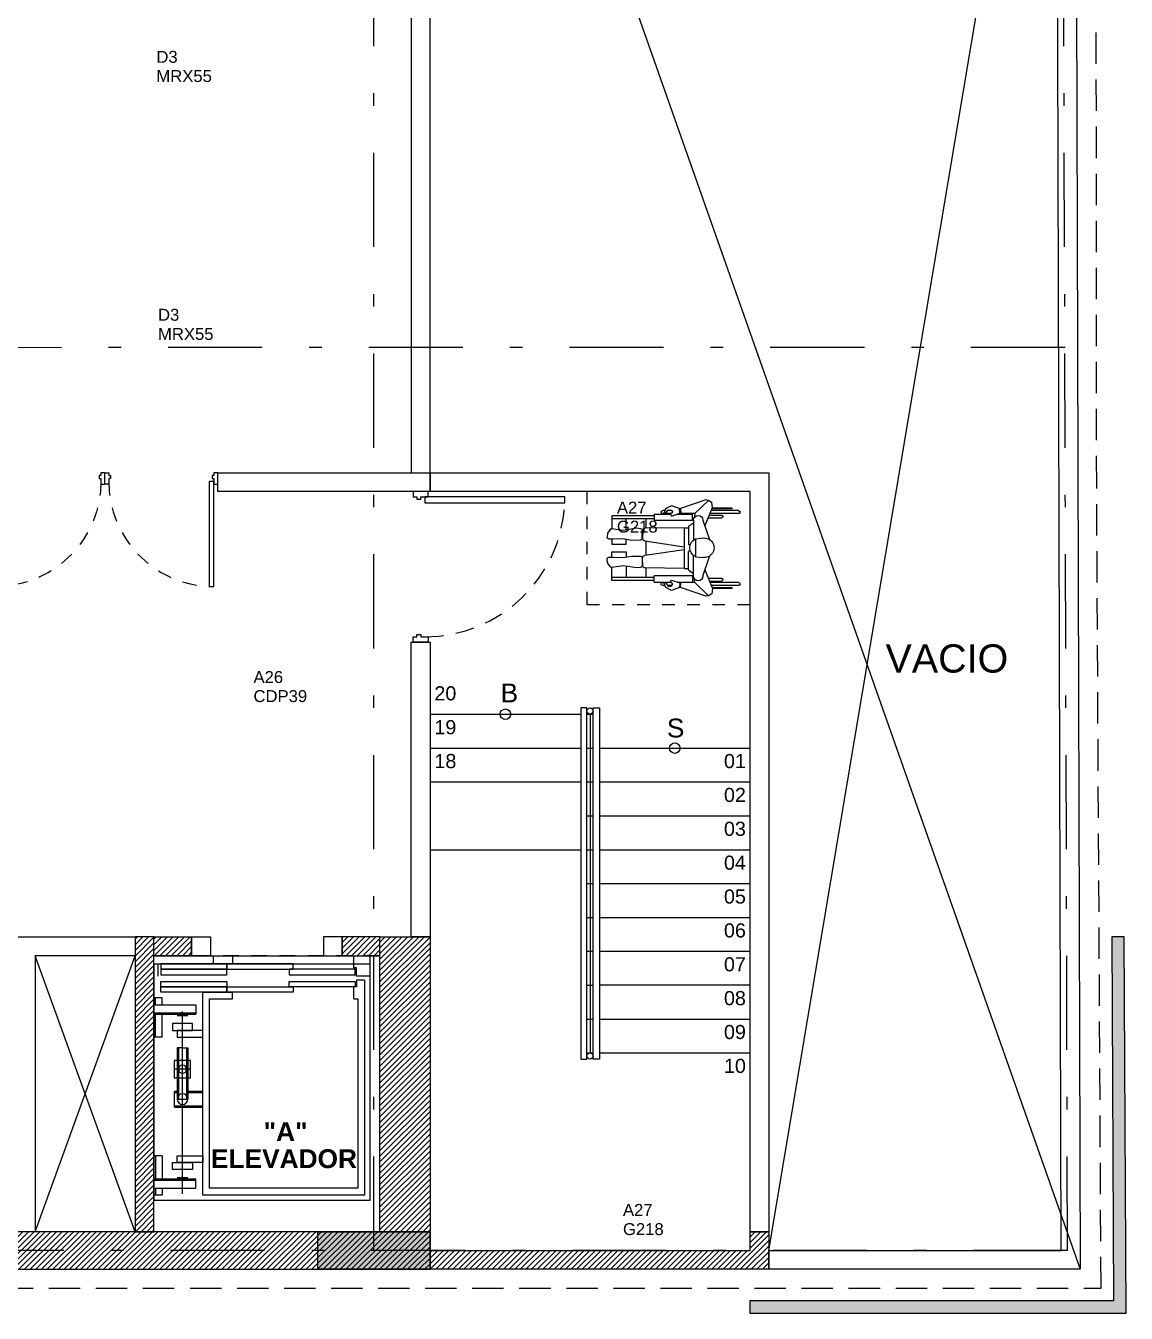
# Model space of a CAD drawing. Header units: millimetres. Extents: x -101 to 3415, y -52 to 1366.
# Drawn here: x 108.6 to 117.38, y 166.27 to 176.53 of the extents above; entities that cross this region are included whole.
import ezdxf
from ezdxf.enums import TextEntityAlignment as Align

# ---------------------------------------------------------------- set-up
doc = ezdxf.new("R2010")
doc.units = ezdxf.units.MM
for name, pattern in [('XR EJES SUPERIORES$0$DASHDOT2', [0.5, 0.25, -0.125, 0, -0.125]), ('XR LINDERO N$0$A-100a LALA IRAPUATO nave equipo$0$HIDDEN', [0.375, 0.25, -0.125]), ('XR N3$0$XR PB$0$HIDDEN', [0.375, 0.25, -0.125]), ('XR N3$0$XR PLANTA TIPO DE OFICINAS$0$HIDDEN', [0.375, 0.25, -0.125]), ('XR N3$0$XR PLANTA TIPO DE OFICINAS$0$HIDDEN2', [0.1875, 0.125, -0.0625])]:
    doc.linetypes.add(name, pattern=pattern)
for name, color, linetype in [('00_ARQ', 8, 'Continuous'), ('Texto_Iluminación', 7, 'Continuous'), ('XR EJES SUPERIORES$0$A-EJES', 8, 'XR EJES SUPERIORES$0$DASHDOT2')]:
    doc.layers.add(name, color=color, linetype=linetype)
doc.styles.add('TÍTULO', font='arial.ttf', dxfattribs={"height": 0.19})
doc.styles.add('XR N3$0$Standard', font='arial.ttf')
doc.styles.add('XR N3$0$XR PB$0$Standard', font='arial.ttf')
doc.styles.add('XR N3$0$XR PB$0$XR PLANTA TIPO DE OFICINAS$0$TEXTO-ALB-100', font='arial.ttf', dxfattribs={"height": 0.15})
doc.styles.add('XR N3$0$XR PLANTA TIPO DE OFICINAS$0$estilo1', font='arialbd.ttf')
pattern_1 = [(45, (86.440656, 181.506743), (-0.02245064, 0.02245064), [])]
pattern_2 = [(45, (86.44065, 181.266307), (-0.02245064, 0.02245064), [])]

# ---------------------------------------------------------------- blocks, each defined once
blk = doc.blocks.new('XR N3$0$XR PLANTA TIPO DE OFICINAS$0$Puerta1.00')
at = {"linetype": 'Continuous'}
for points in [[(405.3652, 465.9533), (405.3652, 466.8833), (405.3252, 466.8833), (405.3252, 465.9533)], [(405.3252, 465.8758), (405.3252, 465.9008), (405.3402, 465.9008), (405.3402, 465.9258), (405.3252, 465.9258), (405.3252, 465.9758), (405.2902, 465.9758), (405.2902, 465.8758)], [(406.2552, 465.8758), (406.2552, 465.9008), (406.2402, 465.9008), (406.2402, 465.9258), (406.2552, 465.9258), (406.2552, 465.9758), (406.2902, 465.9758), (406.2902, 465.8758)]]:
    blk.add_lwpolyline(points, close=True, dxfattribs=at)
at = {"linetype": 'XR N3$0$XR PLANTA TIPO DE OFICINAS$0$HIDDEN2'}
blk.add_arc((405.3236, 465.9527), 0.9315, 0.03827, 87.44364, dxfattribs=at)
blk = doc.blocks.new('XR N3$0$XR PLANTA TIPO DE OFICINAS$0$Ascensore-150x170')
for p, q in [((5.6124, -0.0772), (5.6124, -0.1334)), ((5.4812, -0.1522), (5.5656, -0.1522)), ((5.6124, -0.1334), (5.5656, -0.1334)), ((5.5656, -0.1334), (5.5656, -0.1522)), ((5.4812, -0.9959), (5.5281, -0.9959)), ((4.1656, -1.5397), (4.1656, -1.249)), ((4.1656, -1.249), (4.2312, -1.249)), ((4.2218, -1.5397), (4.2218, -1.249)), ((4.2312, -1.5397), (4.2312, -1.249)), ((4.7287, -1.3986), (4.7287, -1.2022)), ((4.7381, -1.3986), (4.7381, -1.2022)), ((4.8318, -1.3048), (4.8318, -1.2022)), ((4.8412, -1.3048), (4.8412, -1.2022)), ((5.3756, -1.5397), (5.3756, -1.249)), ((5.4412, -1.249), (5.3756, -1.249)), ((5.3849, -1.5397), (5.3849, -1.249)), ((5.4412, -1.5397), (5.4412, -1.249)), ((4.2406, -1.3798), (4.2406, -1.3048)), ((5.1412, -1.3048), (4.7849, -1.3048)), ((4.7849, -1.3798), (4.7849, -1.3048)), ((5.1412, -1.3142), (4.7849, -1.3142)), ((4.9316, -1.2861), (5.0535, -1.2861)), ((4.9316, -1.2861), (4.9316, -1.3986)), ((4.9926, -1.2861), (4.9926, -1.3986)), ((5.0535, -1.2861), (5.0535, -1.3986)), ((5.1412, -1.3423), (5.1412, -1.3048)), ((5.3662, -1.3798), (5.3662, -1.3048)), ((4.127, -1.3423), (5.3943, -1.3423)), ((4.7287, -1.3986), (4.8412, -1.3986)), ((5.1412, -1.3704), (4.7849, -1.3704)), ((5.1412, -1.3798), (4.7849, -1.3798)), ((4.8318, -1.3986), (4.8318, -1.3798)), ((4.8412, -1.3986), (4.8412, -1.3798)), ((4.9316, -1.3986), (5.0535, -1.3986)), ((5.1412, -1.3423), (5.1412, -1.3798)), ((4.1187, -1.4834), (4.1187, -1.5397)), ((4.1656, -1.4834), (4.1187, -1.4834)), ((4.3906, -1.4834), (4.2312, -1.4834)), ((4.3906, -1.4834), (4.3906, -1.5397)), ((5.2162, -1.4834), (5.2162, -1.5397)), ((5.2162, -1.4834), (5.3756, -1.4834)), ((5.4412, -1.4834), (5.4881, -1.4834)), ((5.4881, -1.4834), (5.4881, -1.5397)), ((5.6406, -1.5115), (5.7249, -1.5115)), ((4.1656, -1.5303), (4.1187, -1.5303)), ((4.3906, -1.5303), (4.2312, -1.5303)), ((5.2162, -1.5303), (5.3756, -1.5303)), ((5.4412, -1.5303), (5.4881, -1.5303))]:
    blk.add_line(p, q)
for points in [[(4.0812, -0.0397), (4.0812, -1.5397), (5.7249, -1.5397), (5.7249, -0.0397)], [(5.5656, -0.1428), (5.5656, -0.6022), (5.6031, -0.6022), (5.6031, -0.1428)], [(5.6874, -0.1428), (5.6874, -0.6022), (5.6499, -0.6022), (5.6499, -0.1428)], [(5.5281, -0.574), (5.5281, -1.0334), (5.5656, -1.0334), (5.5656, -0.574)], [(5.7249, -0.574), (5.7249, -1.0334), (5.6874, -1.0334), (5.6874, -0.574)], [(5.5281, -1.0334), (5.5281, -1.4928), (5.5656, -1.4928), (5.5656, -1.0334)], [(5.5656, -1.0334), (5.5656, -1.4928), (5.6031, -1.4928), (5.6031, -1.0334)], [(5.6874, -1.0334), (5.6874, -1.4928), (5.6499, -1.4928), (5.6499, -1.0334)], [(5.7249, -1.0334), (5.7249, -1.4928), (5.6874, -1.4928), (5.6874, -1.0334)], [(5.7249, -0.9959), (5.7249, -1.1272), (5.7812, -1.1272), (5.7812, -0.9959)], [(4.3437, -1.2022), (4.3437, -1.3798), (4.3906, -1.3798), (4.3906, -1.2022)], [(5.2631, -1.2022), (5.2631, -1.3798), (5.2162, -1.3798), (5.2162, -1.2022)], [(4.2968, -1.272), (4.2968, -1.4126), (4.3437, -1.4126), (4.3437, -1.272)], [(5.3099, -1.272), (5.3099, -1.4126), (5.2631, -1.4126), (5.2631, -1.272)]]:
    blk.add_lwpolyline(points, close=True)
for points in [[(5.6124, -0.0772), (5.5281, -0.0772), (4.1187, -0.0772), (4.1187, -1.2022), (5.5281, -1.2022), (5.5281, -0.9959)], [(5.6406, -0.1334), (5.6968, -0.1334), (5.6968, -0.1522), (5.7812, -0.1522), (5.7812, -0.0397), (5.6406, -0.0397), (5.6406, -0.1334)], [(5.4812, -0.1522), (5.4812, -0.124), (4.1656, -0.124), (4.1656, -1.1553), (5.4812, -1.1553), (5.4812, -0.9959)]]:
    blk.add_lwpolyline(points)
for centre, radius in [((4.7849, -1.3423), 0.0375), ((4.9926, -1.3423), 0.0281)]:
    blk.add_circle(centre, radius)
blk = doc.blocks.new('XR N3$0$XR PB$0$XR PLANTA TIPO DE OFICINAS$0$XREF PLANTA BAJA$0$XREF SOTANO 1$0$sn_dis_pl')
at = {"linetype": 'Continuous'}
for p, q in [((-0.434, 1.036), (-0.405, 1.055)), ((-0.405, 1.055), (-0.374, 1.058)), ((-0.36, 1.046), (-0.36, 1.01)), ((-0.213, 1.046), (-0.213, 1.01)), ((-0.168, 1.055), (-0.199, 1.058)), ((-0.139, 1.036), (-0.168, 1.055)), ((-0.544, 1.021), (-0.52, 1.021)), ((-0.544, 0.684), (-0.544, 1.021)), ((-0.52, 1.021), (-0.439, 1.021)), ((-0.52, 0.684), (-0.52, 1.021)), ((-0.445, 0.826), (-0.428, 0.929)), ((-0.428, 0.929), (-0.44, 1.024)), ((-0.36, 1.01), (-0.362, 0.935)), ((-0.362, 0.935), (-0.35, 0.862)), ((-0.36, 1.021), (-0.317, 1.021)), ((-0.317, 1.021), (-0.317, 0.907)), ((-0.256, 1.021), (-0.256, 0.907)), ((-0.213, 1.021), (-0.256, 1.021)), ((-0.211, 0.935), (-0.223, 0.862)), ((-0.213, 1.01), (-0.211, 0.935)), ((-0.145, 0.929), (-0.133, 1.024)), ((-0.128, 0.826), (-0.145, 0.929)), ((-0.053, 1.021), (-0.134, 1.021)), ((-0.029, 1.021), (-0.053, 1.021)), ((-0.053, 0.684), (-0.053, 1.021)), ((-0.029, 0.684), (-0.029, 1.021)), ((-0.433, 0.907), (-0.52, 0.907)), ((-0.44, 0.791), (-0.445, 0.826)), ((-0.317, 0.907), (-0.355, 0.907)), ((-0.35, 0.862), (-0.351, 0.792)), ((-0.256, 0.907), (-0.218, 0.907)), ((-0.223, 0.862), (-0.222, 0.792)), ((-0.14, 0.907), (-0.053, 0.907)), ((-0.133, 0.791), (-0.128, 0.826)), ((-0.52, 0.752), (-0.445, 0.752)), ((-0.448, 0.444), (-0.445, 0.755)), ((-0.364, 0.78), (-0.428, 0.78)), ((-0.425, 0.775), (-0.365, 0.776)), ((-0.351, 0.792), (-0.352, 0.788)), ((-0.344, 0.759), (-0.297, 0.444)), ((-0.343, 0.752), (-0.23, 0.752)), ((-0.229, 0.759), (-0.276, 0.444)), ((-0.222, 0.792), (-0.221, 0.788)), ((-0.209, 0.78), (-0.145, 0.78)), ((-0.148, 0.775), (-0.208, 0.776)), ((-0.125, 0.444), (-0.128, 0.755)), ((-0.128, 0.752), (-0.053, 0.752)), ((-0.557, 0.684), (-0.557, 0.554)), ((-0.557, 0.684), (-0.507, 0.684)), ((-0.507, 0.38), (-0.507, 0.684)), ((-0.016, 0.684), (-0.066, 0.684)), ((-0.066, 0.38), (-0.066, 0.684)), ((-0.016, 0.684), (-0.016, 0.554)), ((-0.624, 0.546), (-0.601, 0.592)), ((-0.601, 0.482), (-0.624, 0.546)), ((-0.601, 0.592), (-0.564, 0.608)), ((-0.562, 0.594), (-0.591, 0.572)), ((-0.591, 0.572), (-0.59, 0.548)), ((-0.59, 0.548), (-0.573, 0.535)), ((-0.585, 0.599), (-0.585, 0.616)), ((-0.585, 0.545), (-0.585, 0.576)), ((-0.573, 0.535), (-0.556, 0.555)), ((-0.564, 0.608), (-0.562, 0.594)), ((-0.542, 0.545), (-0.564, 0.48)), ((-0.561, 0.549), (-0.561, 0.616)), ((-0.556, 0.555), (-0.542, 0.545)), ((-0.017, 0.555), (-0.031, 0.545)), ((-0.031, 0.545), (-0.009, 0.48)), ((0, 0.535), (-0.017, 0.555)), ((-0.012, 0.549), (-0.012, 0.616)), ((-0.009, 0.608), (-0.011, 0.594)), ((-0.011, 0.594), (0.018, 0.572)), ((0.027, 0.592), (-0.009, 0.608)), ((0.017, 0.548), (0, 0.535)), ((0.012, 0.599), (0.012, 0.616)), ((0.012, 0.545), (0.012, 0.576)), ((0.018, 0.572), (0.017, 0.548)), ((0.051, 0.546), (0.027, 0.592)), ((0.028, 0.482), (0.051, 0.546)), ((-0.67, 0.273), (-0.601, 0.474)), ((-0.564, 0.48), (-0.601, 0.482)), ((-0.601, 0.474), (-0.561, 0.473)), ((-0.561, 0.36), (-0.561, 0.488)), ((-0.557, 0.5), (-0.557, 0.38)), ((-0.448, 0.444), (-0.448, 0.41)), ((-0.448, 0.444), (-0.125, 0.444)), ((-0.125, 0.444), (-0.125, 0.41)), ((-0.016, 0.5), (-0.016, 0.38)), ((-0.012, 0.36), (-0.012, 0.488)), ((0.028, 0.474), (-0.012, 0.473)), ((-0.009, 0.48), (0.028, 0.482)), ((0.097, 0.273), (0.028, 0.474)), ((-0.666, 0.251), (-0.561, 0.36)), ((-0.561, 0.36), (-0.529, 0.366)), ((-0.507, 0.38), (-0.557, 0.38)), ((-0.51, 0.371), (-0.35, 0.371)), ((-0.461, 0.41), (-0.489, 0.371)), ((-0.461, 0.41), (-0.314, 0.41)), ((-0.359, 0.356), (-0.367, 0.291)), ((-0.359, 0.356), (-0.218, 0.356)), ((-0.307, 0.398), (-0.314, 0.41)), ((-0.266, 0.398), (-0.259, 0.41)), ((-0.112, 0.41), (-0.259, 0.41)), ((-0.063, 0.371), (-0.223, 0.371)), ((-0.218, 0.356), (-0.211, 0.291)), ((-0.112, 0.41), (-0.084, 0.371)), ((-0.066, 0.38), (-0.016, 0.38)), ((-0.012, 0.36), (-0.044, 0.366)), ((0.093, 0.251), (-0.012, 0.36)), ((-0.666, 0.251), (-0.67, 0.273)), ((-0.651, 0.225), (-0.666, 0.251)), ((-0.609, 0.218), (-0.651, 0.225)), ((-0.461, 0.28), (-0.609, 0.218)), ((-0.607, 0.218), (-0.607, 0.065)), ((-0.602, 0.22), (-0.602, 0.065)), ((-0.585, 0.012), (-0.585, 0.228)), ((-0.561, 0.012), (-0.561, 0.238)), ((-0.549, 0.243), (-0.549, 0.148)), ((-0.527, 0.252), (-0.527, 0.148)), ((-0.51, 0.296), (-0.354, 0.244)), ((-0.063, 0.296), (-0.219, 0.244)), ((-0.112, 0.28), (0.036, 0.218)), ((-0.046, 0.252), (-0.046, 0.148)), ((-0.024, 0.243), (-0.024, 0.148)), ((-0.012, 0.012), (-0.012, 0.238)), ((0.012, 0.012), (0.012, 0.228)), ((0.029, 0.22), (0.029, 0.065)), ((0.033, 0.218), (0.033, 0.065)), ((0.036, 0.218), (0.078, 0.225)), ((0.078, 0.225), (0.093, 0.251)), ((0.093, 0.251), (0.097, 0.273))]:
    blk.add_line(p, q, dxfattribs=at)
for centre, radius, start, end in [((-0.428, 1.026), 0.0123, 121.7078, 187.2641), ((-0.372, 1.046), 0.0123, 0.7644, 95.9609), ((-0.201, 1.046), 0.0123, 84.0391, 179.2356), ((-0.145, 1.026), 0.0123, 352.7359, 58.2922), ((-0.425, 0.755), 0.0204, 91.0603, 179.4667), ((-0.428, 0.792), 0.0123, 187.318, 270), ((-0.365, 0.756), 0.0204, 8.521, 91.0603), ((-0.364, 0.792), 0.0123, 270, 341.0652), ((-0.208, 0.756), 0.0204, 88.9397, 171.479), ((-0.209, 0.792), 0.0123, 198.9348, 270), ((-0.149, 0.755), 0.0204, 0.5333, 88.9397), ((-0.145, 0.792), 0.0123, 270, 352.682), ((-0.573, 0.616), 0.0123, 0, 180), ((0, 0.616), 0.0123, 0, 180), ((-0.51, 0.333), 0.0374, 90, 270), ((-0.289, 0.322), 0.0782, 25.8604, 154.1396), ((-0.063, 0.333), 0.0374, 270, 90), ((-0.289, 0.285), 0.0782, 171.4259, 8.5741), ((-0.538, 0.148), 0.011, 180, 360), ((-0.035, 0.148), 0.011, 180, 0), ((-0.604, 0.065), 0.00204, 180, 0), ((-0.573, 0.012), 0.0123, 180, 0), ((0, 0.012), 0.0123, 180, 0), ((0.031, 0.065), 0.00204, 180, 0)]:
    blk.add_arc(centre, radius, start, end, dxfattribs=at)
blk = doc.blocks.new('XR COLUMNAS SUPERIORES')
at = {"layer": '00_ARQ', "linetype": 'ByBlock'}
h = blk.add_hatch(color=256, dxfattribs=at)
h.dxf.hatch_style = 1
h.paths.add_polyline_path([(25.387, -14.89), (24.49, -14.89), (24.49, -14.59), (25.387, -14.59)])
blk.add_lwpolyline([(25.387, -14.89), (24.49, -14.89), (24.49, -14.59), (25.387, -14.59)], close=True, dxfattribs=at)
blk = doc.blocks.new('XR EJES SUPERIORES')
at = {"layer": 'XR EJES SUPERIORES$0$A-EJES', "color": 251, "linetype": 'XR EJES SUPERIORES$0$DASHDOT2', "ltscale": 3}
for p, q in [((24.938, -14.74), (24.938, 2.657)), ((30.467, -14.74), (30.415, 2.657)), ((30.447, -7.541), (-2.865, -7.548)), ((30.467, -14.74), (-2.88, -14.741))]:
    blk.add_line(p, q, dxfattribs=at)
blk = doc.blocks.new('*U488')
at = {"layer": 'Texto_Iluminación', "ltscale": 0.3, "style": 'TÍTULO'}
for s, p in [('D3', (-0.278, -0.03, 0.181)), ('MRX55', (-0.278, -0.183, 0.181))]:
    blk.add_text(s, height=0.095, dxfattribs=at).set_placement(p)
blk = doc.blocks.new('*U489')
at = {"layer": 'Texto_Iluminación', "color": 0, "linetype": 'ByBlock', "lineweight": -2, "transparency": 16777216}
for p in [(0, 0), (1.993, 0), (3.987, 0), (5.98, 0), (7.973, 0)]:
    blk.add_blockref('*U488', p, dxfattribs=at)

msp = doc.modelspace()

# ---------------------------------------------------------------- hatches: boundary and pattern name
at = {"layer": '00_ARQ', "ltscale": 2}
h = msp.add_hatch(dxfattribs=at)
h.set_pattern_fill('LINE', color=8, scale=0.01, angle=45, style=0)
h.set_pattern_definition(pattern_1)
h.paths.add_polyline_path([(109.625, 166.917), (109.625, 169.267), (109.475, 169.267), (109.475, 166.917)])
h = msp.add_hatch(dxfattribs=at)
h.set_pattern_fill('LINE', color=8, scale=0.01, angle=45, style=0)
h.set_pattern_definition(pattern_2)
h.paths.add_polyline_path([(109.926, 169.117), (109.625, 169.117), (109.625, 169.267), (109.926, 169.267)])
h = msp.add_hatch(dxfattribs=at)
h.set_pattern_fill('LINE', color=8, scale=0.01, angle=45, style=0)
h.set_pattern_definition(pattern_2)
h.paths.add_polyline_path([(111.126, 169.117), (111.427, 169.117), (111.427, 169.267), (111.126, 169.267)])
h = msp.add_hatch(dxfattribs=at)
h.set_pattern_fill('LINE', color=8, scale=0.01, angle=45, style=0)
h.set_pattern_definition(pattern_1)
h.paths.add_polyline_path([(111.827, 169.267), (111.827, 166.917), (111.427, 166.917), (111.427, 169.267)])
at = {"layer": '00_ARQ'}
msp.add_hatch(color=256, dxfattribs=at).paths.add_polyline_path([(117.26, 169.267), (117.275, 166.367), (114.375, 166.367), (114.376, 166.267), (117.376, 166.267), (117.36, 169.267)])
h = msp.add_hatch(dxfattribs=at)
h.set_pattern_fill('ANSI31', color=8, scale=0.01)
h.set_pattern_definition(pattern_1)
h.paths.add_polyline_path([(111.827, 166.917), (91.217, 166.917), (91.217, 166.617), (111.827, 166.617)])
at = {"layer": '00_ARQ', "ltscale": 2}
h = msp.add_hatch(dxfattribs=at)
h.set_pattern_fill('LINE', color=8, scale=0.01, angle=45, style=0)
h.set_pattern_definition(pattern_1)
h.paths.add_polyline_path([(111.827, 166.767), (114.377, 166.767), (114.377, 166.917), (114.527, 166.917), (114.527, 166.617), (111.827, 166.617)])

# ---------------------------------------------------------------- linework, layer by layer
at = {"layer": '00_ARQ', "linetype": 'Continuous'}
for p, q in [((111.827, 181.314), (117.008, 166.617)), ((114.527, 166.767), (116.966, 181.314))]:
    msp.add_line(p, q, dxfattribs=at)
at = {"layer": '00_ARQ'}
for p, q in [((111.827, 171.042), (113.027, 171.042)), ((113.077, 171.042), (113.127, 171.042)), ((113.102, 171.042), (113.102, 168.342)), ((111.827, 170.772), (113.027, 170.772)), ((113.077, 170.772), (113.127, 170.772)), ((113.177, 170.772), (114.377, 170.772)), ((111.827, 170.502), (113.027, 170.502)), ((113.077, 170.502), (113.127, 170.502)), ((113.177, 170.502), (114.377, 170.502)), ((113.077, 170.232), (113.127, 170.232)), ((113.177, 170.232), (114.377, 170.232)), ((111.827, 169.962), (113.027, 169.962)), ((113.077, 169.962), (113.127, 169.962)), ((113.177, 169.962), (114.377, 169.962)), ((113.077, 169.692), (113.127, 169.692)), ((113.177, 169.692), (114.377, 169.692)), ((113.077, 169.422), (113.127, 169.422)), ((113.177, 169.422), (114.377, 169.422)), ((113.077, 169.152), (113.127, 169.152)), ((113.177, 169.152), (114.377, 169.152)), ((113.077, 168.882), (113.127, 168.882)), ((114.377, 168.882), (113.177, 168.882)), ((113.077, 168.612), (113.127, 168.612)), ((113.177, 168.612), (114.377, 168.612)), ((113.077, 168.342), (113.127, 168.342)), ((113.077, 168.342), (113.127, 168.342)), ((113.177, 168.342), (114.377, 168.342))]:
    msp.add_line(p, q, dxfattribs=at)
at = {"layer": '00_ARQ', "ltscale": 0.8}
for p, q in [((109.475, 166.917), (108.679, 169.117)), ((108.679, 166.917), (109.475, 169.117))]:
    msp.add_line(p, q, dxfattribs=at)
at = {"layer": '00_ARQ', "linetype": 'XR N3$0$XR PLANTA TIPO DE OFICINAS$0$HIDDEN', "ltscale": 0.5}
msp.add_line((111.427, 169.117), (109.625, 169.117), dxfattribs=at)
at = {"layer": '00_ARQ', "ltscale": 2}
msp.add_line((109.625, 169.117), (111.427, 169.117), dxfattribs=at)
at = {"layer": '00_ARQ', "linetype": 'XR LINDERO N$0$A-100a LALA IRAPUATO nave equipo$0$HIDDEN'}
msp.add_lwpolyline([(86.41, 166.467), (93.206, 166.468), (106.163, 166.468), (117.175, 166.467), (117.14, 172.851), (117.132, 181.464), (105.746, 181.471), (96.473, 181.475), (88.984, 181.478), (86.441, 181.507), (86.41, 166.467)], dxfattribs=at)
at = {"layer": '00_ARQ', "ltscale": 2}
for points in [[(114.527, 166.767), (116.858, 166.767), (116.817, 181.164), (111.827, 181.164), (111.827, 181.314), (116.966, 181.314), (117.008, 166.617), (114.527, 166.617)], [(111.827, 172.817), (110.134, 172.817), (110.134, 172.967), (111.827, 172.967)], [(111.827, 172.967), (114.527, 172.967), (114.527, 166.917), (114.377, 166.917), (114.377, 172.817), (111.827, 172.817)], [(111.827, 169.267), (111.677, 169.267), (111.677, 171.617), (111.677, 171.617), (111.677, 171.617), (111.827, 171.617)], [(108.529, 166.917), (108.529, 169.117), (108.184, 169.117), (108.184, 169.899), (108.529, 169.899), (108.529, 169.799), (108.284, 169.799), (108.284, 169.267), (109.475, 169.267), (109.475, 169.267), (109.475, 169.267), (109.475, 169.117), (108.679, 169.117), (108.679, 166.917)], [(109.926, 169.117), (109.625, 169.117), (109.625, 169.267), (109.926, 169.267)], [(109.926, 169.267), (110.076, 169.267), (110.076, 169.117), (109.926, 169.117)], [(111.126, 169.267), (110.976, 169.267), (110.976, 169.117), (111.126, 169.117)], [(111.126, 169.117), (111.427, 169.117), (111.427, 169.267), (111.126, 169.267)]]:
    msp.add_lwpolyline(points, close=True, dxfattribs=at)
at = {"layer": '00_ARQ', "linetype": 'Continuous'}
msp.add_lwpolyline([(111.677, 181.014), (111.677, 172.967), (111.827, 172.967), (111.827, 181.014)], close=True, dxfattribs=at)
at = {"layer": '00_ARQ', "linetype": 'XR N3$0$XR PB$0$HIDDEN', "ltscale": 0.25}
msp.add_lwpolyline([(113.077, 172.817), (113.077, 171.917), (114.377, 171.917), (114.377, 171.917)], dxfattribs=at)
at = {"layer": '00_ARQ', "linetype": 'Continuous'}
for points in [[(113.027, 168.292), (113.077, 168.292), (113.077, 171.092), (113.027, 171.092), (113.027, 168.292)], [(113.177, 171.092), (113.177, 168.292), (113.127, 168.292), (113.127, 171.092), (113.177, 171.092)]]:
    msp.add_lwpolyline(points, dxfattribs=at)
at = {"layer": '00_ARQ'}
for points in [[(109.625, 166.917), (109.625, 169.267), (109.475, 169.267), (109.475, 166.917)], [(117.26, 169.267), (117.275, 166.367), (114.375, 166.367), (114.376, 166.267), (117.376, 166.267), (117.36, 169.267)], [(111.827, 166.917), (91.217, 166.917), (91.217, 166.617), (111.827, 166.617)], [(111.827, 166.767), (114.377, 166.767), (114.377, 166.917), (114.527, 166.917), (114.527, 166.617), (111.827, 166.617)]]:
    msp.add_lwpolyline(points, close=True, dxfattribs=at)
for points in [[(111.827, 169.267), (111.827, 166.917), (111.427, 166.917), (111.427, 169.267), (111.827, 169.267)], [(114.376, 166.267), (117.376, 166.267), (117.36, 169.267)]]:
    msp.add_lwpolyline(points, dxfattribs=at)
for centre in [(112.427, 171.042), (113.777, 170.772)]:
    msp.add_circle(centre, 0.0423, dxfattribs=at)
at = {"layer": '00_ARQ', "linetype": 'Continuous'}
for centre in [(113.102, 171.067), (113.102, 168.317)]:
    msp.add_circle(centre, 0.025, dxfattribs=at)

# ---------------------------------------------------------------- block references
at = {"layer": '00_ARQ'}
for name in ['XR EJES SUPERIORES', 'XR COLUMNAS SUPERIORES']:
    msp.add_blockref(name, (86.441, 181.507), dxfattribs=at)
at = {"layer": '00_ARQ', "linetype": 'Continuous', "extrusion": (0, 0, -1), "rotation": 180}
for p, xscale, yscale, zscale in [((256.427, 592.255), 0.9000000533275636, 0.9000000533275636, -0.9000000533275637), ((-474.895, 592.255), -0.9000000533275667, 0.900000053327564, -0.9000000533275667)]:
    msp.add_blockref('XR N3$0$XR PLANTA TIPO DE OFICINAS$0$Puerta1.00', p, dxfattribs=dict(at, xscale=xscale, yscale=yscale, zscale=zscale))
at = {"layer": '00_ARQ', "color": 4, "xscale": 1.20000000000033, "yscale": 1.20000000000033, "zscale": 1.20000000000033, "rotation": 270}
msp.add_blockref('XR N3$0$XR PLANTA TIPO DE OFICINAS$0$Puerta1.00', (-447.359, 659.165), dxfattribs=at)
at = {"layer": '00_ARQ', "xscale": -1, "rotation": 90.00000169599183}
msp.add_blockref('XR N3$0$XR PB$0$XR PLANTA TIPO DE OFICINAS$0$XREF PLANTA BAJA$0$XREF SOTANO 1$0$sn_dis_pl', (114.297, 172.08), dxfattribs=at)
at = {"layer": '00_ARQ', "ltscale": 3, "extrusion": (0, 0, -1), "xscale": 1.147058759205947, "yscale": 1.147058759205947, "zscale": -1.147058759205947, "rotation": 90}
msp.add_blockref('XR N3$0$XR PLANTA TIPO DE OFICINAS$0$Ascensore-150x170', (-111.393, 162.485), dxfattribs=at)
at = {"layer": 'Texto_Iluminación'}
msp.add_blockref('*U489', (101.95, 176.265, 0.181), dxfattribs=at)

# ---------------------------------------------------------------- texts
at = {"layer": '00_ARQ', "style": 'XR N3$0$XR PLANTA TIPO DE OFICINAS$0$estilo1'}
for s, p in [('"A"', (110.675, 167.64)), ('ELEVADOR', (110.662, 167.424))]:
    msp.add_text(s, height=0.15, dxfattribs=at).set_placement(p, align=Align.CENTER)
at = {"layer": '00_ARQ'}
for s, width, insert, char_height, attachment_point, style in [('VACIO', 2.35208, (115.946, 171.485), 0.225, 5, 'XR N3$0$Standard'), ('20', 0.21412, (111.861, 171.265), 0.1125, 1, 'XR N3$0$XR PB$0$Standard'), ('19', 0.21412, (111.861, 170.995), 0.1125, 1, 'XR N3$0$XR PB$0$Standard'), ('18', 0.21412, (111.861, 170.725), 0.1125, 1, 'XR N3$0$XR PB$0$Standard'), ('01', 0.21412, (114.169, 170.725), 0.1125, 1, 'XR N3$0$XR PB$0$Standard'), ('02', 0.21412, (114.169, 170.455), 0.1125, 1, 'XR N3$0$XR PB$0$Standard'), ('03', 0.21412, (114.169, 170.185), 0.1125, 1, 'XR N3$0$XR PB$0$Standard'), ('04', 0.21412, (114.169, 169.915), 0.1125, 1, 'XR N3$0$XR PB$0$Standard'), ('05', 0.21412, (114.169, 169.645), 0.1125, 1, 'XR N3$0$XR PB$0$Standard'), ('06', 0.21412, (114.169, 169.375), 0.1125, 1, 'XR N3$0$XR PB$0$Standard'), ('07', 0.21412, (114.169, 169.105), 0.1125, 1, 'XR N3$0$XR PB$0$Standard'), ('08', 0.21412, (114.169, 168.835), 0.1125, 1, 'XR N3$0$XR PB$0$Standard'), ('09', 0.21412, (114.169, 168.565), 0.1125, 1, 'XR N3$0$XR PB$0$Standard'), ('10', 0.21412, (114.169, 168.295), 0.1125, 1, 'XR N3$0$XR PB$0$Standard')]:
    msp.add_mtext_dynamic_manual_height_columns(s, width=width, gutter_width=12.5, heights=[0], dxfattribs=dict(at, insert=insert, char_height=char_height, attachment_point=attachment_point, style=style))
at = {"layer": '00_ARQ', "char_height": 0.15, "width": 0.58833, "attachment_point": 7, "rotation": 0.0007, "style": 'XR N3$0$XR PB$0$XR PLANTA TIPO DE OFICINAS$0$TEXTO-ALB-100'}
for s, insert in [('B', (112.389, 171.137)), ('S', (113.714, 170.855))]:
    msp.add_mtext(s, dxfattribs=dict(at, insert=insert))
at = {"layer": 'Texto_Iluminación', "ltscale": 0.3, "style": 'TÍTULO'}
for s, p in [('D3', (109.658, 174.179, 0.362)), ('MRX55', (109.658, 174.026, 0.362)), ('A27', (113.316, 172.642, 1.086)), ('G218', (113.316, 172.49, 1.086)), ('A26', (110.419, 171.291, 1.086)), ('CDP39', (110.419, 171.139, 1.086)), ('A27', (113.364, 167.043, 1.086)), ('G218', (113.364, 166.89, 1.086))]:
    msp.add_text(s, height=0.095, dxfattribs=at).set_placement(p)

doc.saveas('drawing.dxf')
